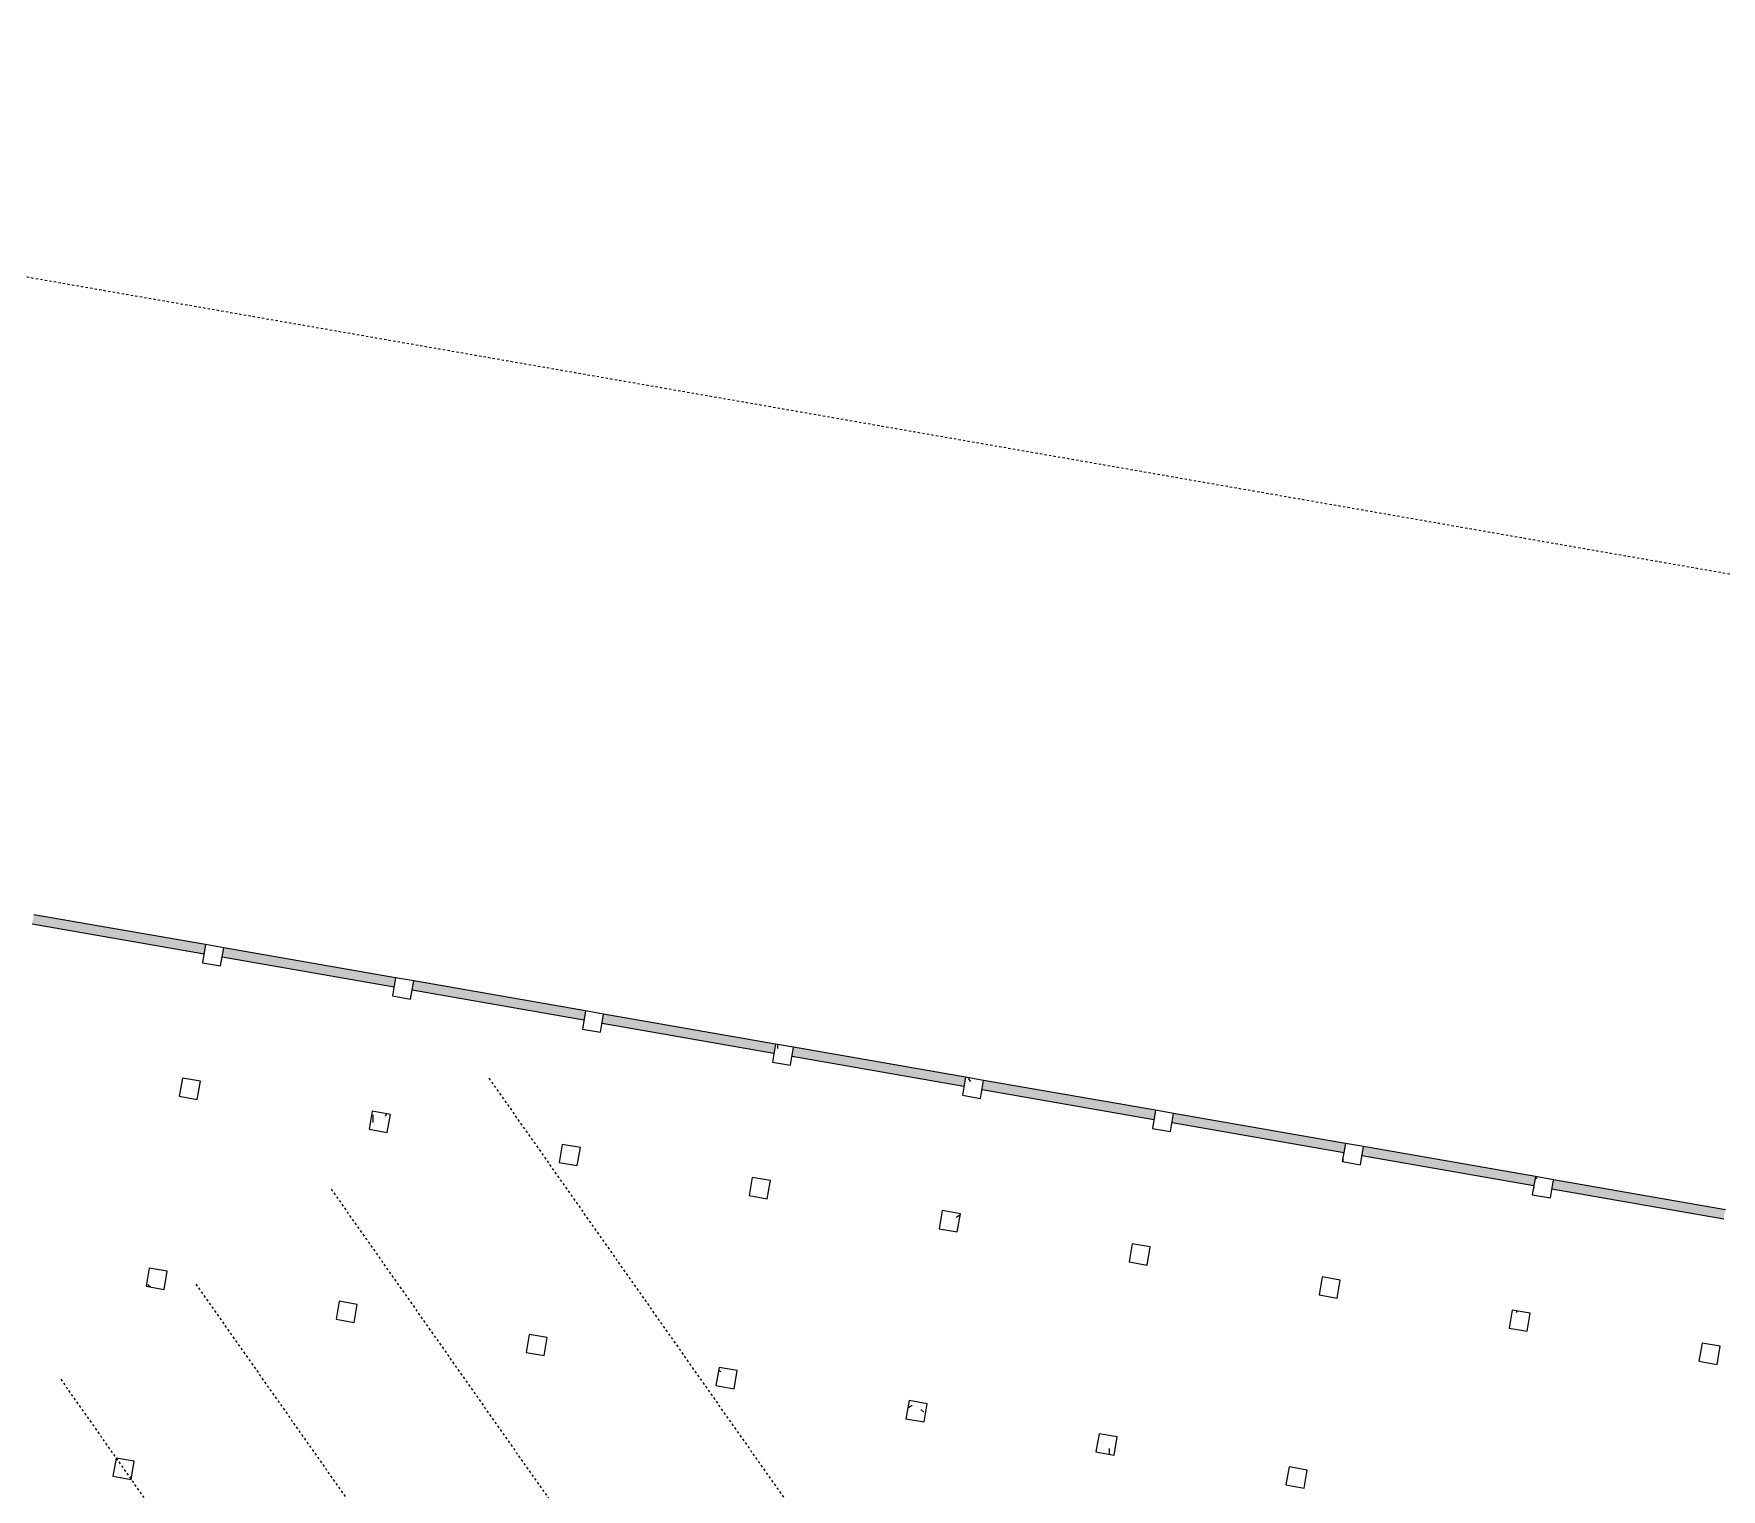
# Model space of a CAD drawing. Extents: x 274235 to 276654, y 142848 to 144425.
# Drawn here: x 275869.6 to 275943.1, y 143148.3 to 143211.7 of the extents above; entities that cross this region are included whole.
import ezdxf

# ---------------------------------------------------------------- set-up
doc = ezdxf.new("R2010")
doc.units = 0
doc.header["$LTSCALE"] = 1.5
doc.linetypes.add('ACM-G-CENTER', pattern=[50.8, 31.75, -6.35, 6.35, -6.35])
doc.layers.get('0').update_dxf_attribs({"linetype": 'CONTINUOUS', "lineweight": 0})
for name, color, linetype, lineweight in [('_ACM-A-DETL', 7, 'CONTINUOUS', 5), ('_ACM-A-GRID', 3, 'CONTINUOUS', 5), ('_ACM-A-WALL-FULL', 6, 'CONTINUOUS', 13), ('_ACM-A-WALL-PATT', 8, 'CONTINUOUS', 9), ('_ACM-S-STRU-CLOS', 5, 'CONTINUOUS', 5)]:
    doc.layers.add(name, color=color, linetype=linetype, lineweight=lineweight)

# ---------------------------------------------------------------- blocks, each defined once
blk = doc.blocks.new('M_Concrete-Rectangular-Column - 800 x 800mm-V765-B1_Working')
at = {"layer": '_ACM-A-DETL', "color": 250}
for p, q in [((400, 400), (-400, 400)), ((-400, 400), (-400, -400)), ((400, -400), (400, 400)), ((-400, -400), (400, -400))]:
    blk.add_line(p, q, dxfattribs=at)
blk = doc.blocks.new('M_Concrete-Rectangular-Column - 800 x 800mm-V810-B1_Working')
at = {"layer": '_ACM-S-STRU-CLOS'}
h = blk.add_hatch(dxfattribs=at)
h.set_pattern_fill('FP_511', color=256, style=0, pattern_type=2)
h.set_pattern_definition([(50, (-622204, -688404.6), (3643.682, -318.781), [381, -4191]), (355, (-622204, -688404.6), (-704.856, 3821.136), [304.8, -3352.8]), (100.451, (-621900.5, -688431), (2938.852, 3502.332), [323.8, -3561.801]), (46.184, (-622204, -687388.6), (5421.581, -840.856), [571.5, -6286.5]), (96.636, (-621752.3, -687458.6), (4748.05, 4948.55), [485.7, -5342.702]), (351.184, (-622204, -687388.6), (4748.1, 4948.506), [457.2, -5029.2]), (21, (-621696, -687642.6), (3032.288, -2045.304), [381, -4191]), (326, (-621696, -687642.6), (1236.042, 3683.762), [304.8, -3352.8]), (71.451, (-621443.4, -687813), (4268.343, 1638.425), [323.8, -3561.801]), (37.5, (-622204.1, -688404.6), (61.772, 1691.1008), [167.64, -3144.52, 167.64, -6601.46]), (37.5, (-622204.1, -688404.6), (61.772, 1691.1008), [-3479.8, -3235.96, 167.64, -3197.86]), (7.5, (-622204.1, -688404.6), (1336.3933, 2003.6115), [167.64, -1772.92, 167.64, -4351.02]), (7.5, (-622204.1, -688404.6), (1336.3933, 2003.6115), [-2108.2, -3068.32, 167.64, -1115.06]), (327.5, (-623337, -688404.6), (2711.8178, -114.5786), [167.64, -1102.36, -9220.2]), (327.5, (-623337, -688404.6), (2711.8178, -114.5786), [-1270, 167.64, -3794.76, -5257.8]), (327.5, (-623337, -688404.6), (2711.8178, -114.5786), [-5232.4, 167.64, -5090.16]), (317.5, (-623845, -688404.6), (2962.5856, 508.5334), [167.64, -1483.36, 167.64, -6197.6]), (317.5, (-623845, -688404.6), (2962.5856, 508.5334), [-1818.64, -2463.8, 167.64, -3566.16])])
h.paths.add_polyline_path([(400, -400), (400, 400), (-400, 400), (-400, -400)])
at = {"layer": '_ACM-A-DETL', "color": 250}
for p, q in [((400, 400), (-400, 400)), ((-400, 400), (-400, -400)), ((400, -400), (400, 400)), ((-400, -400), (400, -400))]:
    blk.add_line(p, q, dxfattribs=at)
blk = doc.blocks.new('M_Concrete-Rectangular-Column - 800 x 800mm-V862-B1_Working')
at = {"layer": '_ACM-A-DETL', "color": 250}
for p, q in [((400, 400), (-400, 400)), ((-400, 400), (-400, -400)), ((400, -400), (400, 400)), ((-400, -400), (400, -400))]:
    blk.add_line(p, q, dxfattribs=at)
blk = doc.blocks.new('M_Concrete-Rectangular-Column - 800 x 800mm-V864-B1_Working')
at = {"layer": '_ACM-S-STRU-CLOS'}
h = blk.add_hatch(dxfattribs=at)
h.set_pattern_fill('FP_543', color=256, style=0, pattern_type=2)
h.set_pattern_definition([(50, (-664204, -688404.6), (3643.682, -318.781), [381, -4191]), (355, (-664204, -688404.6), (-704.856, 3821.136), [304.8, -3352.8]), (100.451, (-663900.5, -688431), (2938.852, 3502.332), [323.8, -3561.801]), (46.184, (-664204, -687388.6), (5421.582, -840.855), [571.5, -6286.5]), (96.636, (-663752.3, -687458.6), (4748.05, 4948.55), [485.7, -5342.702]), (351.184, (-664204, -687388.6), (4748.1, 4948.506), [457.2, -5029.2]), (21, (-663696, -687642.6), (3032.288, -2045.3045), [381, -4191]), (326, (-663696, -687642.6), (1236.042, 3683.762), [304.8, -3352.8]), (71.451, (-663443.4, -687813), (4268.343, 1638.425), [323.8, -3561.801]), (37.5, (-664204.1, -688404.6), (61.772, 1691.1008), [167.64, -3144.52, 167.64, -6601.46]), (37.5, (-664204.1, -688404.6), (61.772, 1691.1008), [-3479.8, -3235.96, 167.64, -3197.86]), (7.5, (-664204.1, -688404.6), (1336.3933, 2003.6115), [167.64, -1772.92, 167.64, -4351.02]), (7.5, (-664204.1, -688404.6), (1336.3933, 2003.6115), [-2108.2, -3068.32, 167.64, -1115.06]), (327.5, (-665337, -688404.6), (2711.8178, -114.5786), [167.64, -1102.36, -9220.2]), (327.5, (-665337, -688404.6), (2711.8178, -114.5786), [-1270, 167.64, -3794.76, -5257.8]), (327.5, (-665337, -688404.6), (2711.8178, -114.5786), [-5232.4, 167.64, -5090.16]), (317.5, (-665845, -688404.6), (2962.5856, 508.5334), [167.64, -1483.36, 167.64, -6197.6]), (317.5, (-665845, -688404.6), (2962.5856, 508.5334), [-1818.64, -2463.8, 167.64, -3566.16])])
h.paths.add_polyline_path([(400, -400), (400, 400), (-400, 400), (-400, -400)])
at = {"layer": '_ACM-A-DETL', "color": 250}
for p, q in [((400, 400), (-400, 400)), ((-400, 400), (-400, -400)), ((400, -400), (400, 400)), ((-400, -400), (400, -400))]:
    blk.add_line(p, q, dxfattribs=at)
blk = doc.blocks.new('M_Concrete-Rectangular-Column - 800 x 800mm-V866-B1_Working')
at = {"layer": '_ACM-S-STRU-CLOS'}
h = blk.add_hatch(dxfattribs=at)
h.set_pattern_fill('FP_545', color=256, style=0, pattern_type=2)
h.set_pattern_definition([(50, (-655804, -688404.6), (3643.682, -318.781), [381, -4191]), (355, (-655804, -688404.6), (-704.856, 3821.136), [304.8, -3352.8]), (100.451, (-655500.5, -688431), (2938.852, 3502.332), [323.8, -3561.801]), (46.184, (-655804, -687388.6), (5421.582, -840.855), [571.5, -6286.5]), (96.636, (-655352.3, -687458.6), (4748.05, 4948.55), [485.7, -5342.702]), (351.184, (-655804, -687388.6), (4748.1, 4948.506), [457.2, -5029.2]), (21, (-655296, -687642.6), (3032.288, -2045.3045), [381, -4191]), (326, (-655296, -687642.6), (1236.042, 3683.762), [304.8, -3352.8]), (71.451, (-655043.4, -687813), (4268.343, 1638.425), [323.8, -3561.801]), (37.5, (-655804.1, -688404.6), (61.772, 1691.1008), [167.64, -3144.52, 167.64, -6601.46]), (37.5, (-655804.1, -688404.6), (61.772, 1691.1008), [-3479.8, -3235.96, 167.64, -3197.86]), (7.5, (-655804.1, -688404.6), (1336.3933, 2003.6115), [167.64, -1772.92, 167.64, -4351.02]), (7.5, (-655804.1, -688404.6), (1336.3933, 2003.6115), [-2108.2, -3068.32, 167.64, -1115.06]), (327.5, (-656937, -688404.6), (2711.8178, -114.5786), [167.64, -1102.36, -9220.2]), (327.5, (-656937, -688404.6), (2711.8178, -114.5786), [-1270, 167.64, -3794.76, -5257.8]), (327.5, (-656937, -688404.6), (2711.8178, -114.5786), [-5232.4, 167.64, -5090.16]), (317.5, (-657445, -688404.6), (2962.5856, 508.5334), [167.64, -1483.36, 167.64, -6197.6]), (317.5, (-657445, -688404.6), (2962.5856, 508.5334), [-1818.64, -2463.8, 167.64, -3566.16])])
h.paths.add_polyline_path([(400, -400), (400, 400), (-400, 400), (-400, -400)])
at = {"layer": '_ACM-A-DETL', "color": 250}
for p, q in [((400, 400), (-400, 400)), ((-400, 400), (-400, -400)), ((400, -400), (400, 400)), ((-400, -400), (400, -400))]:
    blk.add_line(p, q, dxfattribs=at)
blk = doc.blocks.new('M_Concrete-Rectangular-Column - 800 x 800mm-V868-B1_Working')
at = {"layer": '_ACM-S-STRU-CLOS'}
h = blk.add_hatch(dxfattribs=at)
h.set_pattern_fill('FP_547', color=256, style=0, pattern_type=2)
h.set_pattern_definition([(50, (-647404, -688404.6), (3643.682, -318.781), [381, -4191]), (355, (-647404, -688404.6), (-704.856, 3821.136), [304.8, -3352.8]), (100.451, (-647100.5, -688431), (2938.852, 3502.332), [323.8, -3561.801]), (46.184, (-647404, -687388.6), (5421.582, -840.855), [571.5, -6286.5]), (96.636, (-646952.3, -687458.6), (4748.05, 4948.55), [485.7, -5342.702]), (351.184, (-647404, -687388.6), (4748.1, 4948.506), [457.2, -5029.2]), (21, (-646896, -687642.6), (3032.288, -2045.3045), [381, -4191]), (326, (-646896, -687642.6), (1236.042, 3683.762), [304.8, -3352.8]), (71.451, (-646643.4, -687813), (4268.343, 1638.425), [323.8, -3561.801]), (37.5, (-647404.1, -688404.6), (61.772, 1691.1008), [167.64, -3144.52, 167.64, -6601.46]), (37.5, (-647404.1, -688404.6), (61.772, 1691.1008), [-3479.8, -3235.96, 167.64, -3197.86]), (7.5, (-647404.1, -688404.6), (1336.3933, 2003.6115), [167.64, -1772.92, 167.64, -4351.02]), (7.5, (-647404.1, -688404.6), (1336.3933, 2003.6115), [-2108.2, -3068.32, 167.64, -1115.06]), (327.5, (-648537, -688404.6), (2711.8178, -114.5786), [167.64, -1102.36, -9220.2]), (327.5, (-648537, -688404.6), (2711.8178, -114.5786), [-1270, 167.64, -3794.76, -5257.8]), (327.5, (-648537, -688404.6), (2711.8178, -114.5786), [-5232.4, 167.64, -5090.16]), (317.5, (-649045, -688404.6), (2962.5856, 508.5334), [167.64, -1483.36, 167.64, -6197.6]), (317.5, (-649045, -688404.6), (2962.5856, 508.5334), [-1818.64, -2463.8, 167.64, -3566.16])])
h.paths.add_polyline_path([(400, -400), (400, 400), (-400, 400), (-400, -400)])
at = {"layer": '_ACM-A-DETL', "color": 250}
for p, q in [((400, 400), (-400, 400)), ((-400, 400), (-400, -400)), ((400, -400), (400, 400)), ((-400, -400), (400, -400))]:
    blk.add_line(p, q, dxfattribs=at)
blk = doc.blocks.new('M_Concrete-Rectangular-Column - 800 x 800mm-V870-B1_Working')
at = {"layer": '_ACM-A-DETL', "color": 250}
for p, q in [((400, 400), (-400, 400)), ((-400, 400), (-400, -400)), ((400, -400), (400, 400)), ((-400, -400), (400, -400))]:
    blk.add_line(p, q, dxfattribs=at)
blk = doc.blocks.new('M_Concrete-Rectangular-Column - 800 x 800mm-V872-B1_Working')
at = {"layer": '_ACM-A-DETL', "color": 250}
for p, q in [((400, 400), (-400, 400)), ((-400, 400), (-400, -400)), ((400, -400), (400, 400)), ((-400, -400), (400, -400))]:
    blk.add_line(p, q, dxfattribs=at)
blk = doc.blocks.new('M_Concrete-Rectangular-Column - 800 x 800mm-V924-B1_Working')
at = {"layer": '_ACM-A-DETL', "color": 250}
for p, q in [((400, 400), (-400, 400)), ((-400, 400), (-400, -400)), ((400, -400), (400, 400)), ((-400, -400), (400, -400))]:
    blk.add_line(p, q, dxfattribs=at)
blk = doc.blocks.new('M_Concrete-Rectangular-Column - 800 x 800mm-V928-B1_Working')
at = {"layer": '_ACM-S-STRU-CLOS'}
h = blk.add_hatch(dxfattribs=at)
h.set_pattern_fill('FP_583', color=256, style=0, pattern_type=2)
h.set_pattern_definition([(50, (-689404, -696804.6), (3643.682, -318.781), [381, -4191]), (355, (-689404, -696804.6), (-704.856, 3821.136), [304.8, -3352.8]), (100.451, (-689100.5, -696831), (2938.852, 3502.332), [323.8, -3561.801]), (46.184, (-689404, -695788.6), (5421.582, -840.855), [571.5, -6286.5]), (96.636, (-688952.3, -695858.6), (4748.05, 4948.551), [485.7, -5342.702]), (351.184, (-689404, -695788.6), (4748.1, 4948.506), [457.2, -5029.2]), (21, (-688896, -696042.6), (3032.288, -2045.3045), [381, -4191]), (326, (-688896, -696042.6), (1236.042, 3683.762), [304.8, -3352.8]), (71.451, (-688643.4, -696213), (4268.343, 1638.425), [323.8, -3561.801]), (37.5, (-689404.1, -696804.6), (61.772, 1691.1008), [167.64, -3144.52, 167.64, -6601.46]), (37.5, (-689404.1, -696804.6), (61.772, 1691.1008), [-3479.8, -3235.96, 167.64, -3197.86]), (7.5, (-689404.1, -696804.6), (1336.3933, 2003.6115), [167.64, -1772.92, 167.64, -4351.02]), (7.5, (-689404.1, -696804.6), (1336.3933, 2003.6115), [-2108.2, -3068.32, 167.64, -1115.06]), (327.5, (-690537, -696804.6), (2711.8178, -114.5786), [167.64, -1102.36, -9220.2]), (327.5, (-690537, -696804.6), (2711.8178, -114.5786), [-1270, 167.64, -3794.76, -5257.8]), (327.5, (-690537, -696804.6), (2711.8178, -114.5786), [-5232.4, 167.64, -5090.16]), (317.5, (-691045, -696804.6), (2962.5856, 508.5334), [167.64, -1483.36, 167.64, -6197.6]), (317.5, (-691045, -696804.6), (2962.5856, 508.5334), [-1818.64, -2463.8, 167.64, -3566.16])])
h.paths.add_polyline_path([(400, -400), (400, 400), (-400, 400), (-400, -400)])
at = {"layer": '_ACM-A-DETL', "color": 250}
for p, q in [((400, 400), (-400, 400)), ((-400, 400), (-400, -400)), ((400, -400), (400, 400)), ((-400, -400), (400, -400))]:
    blk.add_line(p, q, dxfattribs=at)
blk = doc.blocks.new('M_Concrete-Rectangular-Column - 800 x 800mm-V929-B1_Working')
at = {"layer": '_ACM-S-STRU-CLOS'}
h = blk.add_hatch(dxfattribs=at)
h.set_pattern_fill('FP_584', color=256, style=0, pattern_type=2)
h.set_pattern_definition([(50, (-681004, -696804.6), (3643.682, -318.781), [381, -4191]), (355, (-681004, -696804.6), (-704.856, 3821.136), [304.8, -3352.8]), (100.451, (-680700.5, -696831), (2938.852, 3502.332), [323.8, -3561.801]), (46.184, (-681004, -695788.6), (5421.582, -840.855), [571.5, -6286.5]), (96.636, (-680552.3, -695858.6), (4748.05, 4948.551), [485.7, -5342.702]), (351.184, (-681004, -695788.6), (4748.1, 4948.506), [457.2, -5029.2]), (21, (-680496, -696042.6), (3032.288, -2045.3045), [381, -4191]), (326, (-680496, -696042.6), (1236.042, 3683.762), [304.8, -3352.8]), (71.451, (-680243.4, -696213), (4268.343, 1638.425), [323.8, -3561.801]), (37.5, (-681004.1, -696804.6), (61.772, 1691.1008), [167.64, -3144.52, 167.64, -6601.46]), (37.5, (-681004.1, -696804.6), (61.772, 1691.1008), [-3479.8, -3235.96, 167.64, -3197.86]), (7.5, (-681004.1, -696804.6), (1336.3933, 2003.6115), [167.64, -1772.92, 167.64, -4351.02]), (7.5, (-681004.1, -696804.6), (1336.3933, 2003.6115), [-2108.2, -3068.32, 167.64, -1115.06]), (327.5, (-682137, -696804.6), (2711.8178, -114.5786), [167.64, -1102.36, -9220.2]), (327.5, (-682137, -696804.6), (2711.8178, -114.5786), [-1270, 167.64, -3794.76, -5257.8]), (327.5, (-682137, -696804.6), (2711.8178, -114.5786), [-5232.4, 167.64, -5090.16]), (317.5, (-682645, -696804.6), (2962.5856, 508.5334), [167.64, -1483.36, 167.64, -6197.6]), (317.5, (-682645, -696804.6), (2962.5856, 508.5334), [-1818.64, -2463.8, 167.64, -3566.16])])
h.paths.add_polyline_path([(400, -400), (400, 400), (-400, 400), (-400, -400)])
at = {"layer": '_ACM-A-DETL', "color": 250}
for p, q in [((400, 400), (-400, 400)), ((-400, 400), (-400, -400)), ((400, -400), (400, 400)), ((-400, -400), (400, -400))]:
    blk.add_line(p, q, dxfattribs=at)
blk = doc.blocks.new('M_Concrete-Rectangular-Column - 800 x 800mm-V930-B1_Working')
at = {"layer": '_ACM-A-DETL', "color": 250}
for p, q in [((400, 400), (-400, 400)), ((-400, 400), (-400, -400)), ((400, -400), (400, 400)), ((-400, -400), (400, -400))]:
    blk.add_line(p, q, dxfattribs=at)
blk = doc.blocks.new('M_Concrete-Rectangular-Column - 800 x 800mm-V931-B1_Working')
at = {"layer": '_ACM-A-DETL', "color": 250}
for p, q in [((400, 400), (-400, 400)), ((-400, 400), (-400, -400)), ((400, -400), (400, 400)), ((-400, -400), (400, -400))]:
    blk.add_line(p, q, dxfattribs=at)
blk = doc.blocks.new('M_Concrete-Rectangular-Column - 800 x 800mm-V932-B1_Working')
at = {"layer": '_ACM-S-STRU-CLOS'}
h = blk.add_hatch(dxfattribs=at)
h.set_pattern_fill('FP_585', color=256, style=0, pattern_type=2)
h.set_pattern_definition([(50, (-655804, -696804.6), (3643.682, -318.781), [381, -4191]), (355, (-655804, -696804.6), (-704.856, 3821.136), [304.8, -3352.8]), (100.451, (-655500.5, -696831), (2938.852, 3502.332), [323.8, -3561.801]), (46.184, (-655804, -695788.6), (5421.582, -840.855), [571.5, -6286.5]), (96.636, (-655352.3, -695858.6), (4748.05, 4948.55), [485.7, -5342.702]), (351.184, (-655804, -695788.6), (4748.1, 4948.506), [457.2, -5029.2]), (21, (-655296, -696042.6), (3032.288, -2045.3045), [381, -4191]), (326, (-655296, -696042.6), (1236.042, 3683.762), [304.8, -3352.8]), (71.451, (-655043.4, -696213), (4268.343, 1638.425), [323.8, -3561.801]), (37.5, (-655804.1, -696804.6), (61.772, 1691.1008), [167.64, -3144.52, 167.64, -6601.46]), (37.5, (-655804.1, -696804.6), (61.772, 1691.1008), [-3479.8, -3235.96, 167.64, -3197.86]), (7.5, (-655804.1, -696804.6), (1336.3933, 2003.6115), [167.64, -1772.92, 167.64, -4351.02]), (7.5, (-655804.1, -696804.6), (1336.3933, 2003.6115), [-2108.2, -3068.32, 167.64, -1115.06]), (327.5, (-656937, -696804.6), (2711.8178, -114.5786), [167.64, -1102.36, -9220.2]), (327.5, (-656937, -696804.6), (2711.8178, -114.5786), [-1270, 167.64, -3794.76, -5257.8]), (327.5, (-656937, -696804.6), (2711.8178, -114.5786), [-5232.4, 167.64, -5090.16]), (317.5, (-657445, -696804.6), (2962.5856, 508.5334), [167.64, -1483.36, 167.64, -6197.6]), (317.5, (-657445, -696804.6), (2962.5856, 508.5334), [-1818.64, -2463.8, 167.64, -3566.16])])
h.paths.add_polyline_path([(400, -400), (400, 400), (-400, 400), (-400, -400)])
at = {"layer": '_ACM-A-DETL', "color": 250}
for p, q in [((400, 400), (-400, 400)), ((-400, 400), (-400, -400)), ((400, -400), (400, 400)), ((-400, -400), (400, -400))]:
    blk.add_line(p, q, dxfattribs=at)
blk = doc.blocks.new('M_Concrete-Rectangular-Column - 800 x 800mm-V933-B1_Working')
at = {"layer": '_ACM-A-DETL', "color": 250}
for p, q in [((400, 400), (-400, 400)), ((-400, 400), (-400, -400)), ((400, -400), (400, 400)), ((-400, -400), (400, -400))]:
    blk.add_line(p, q, dxfattribs=at)
blk = doc.blocks.new('M_Concrete-Rectangular-Column - 800 x 800mm-V934-B1_Working')
at = {"layer": '_ACM-A-DETL', "color": 250}
for p, q in [((400, 400), (-400, 400)), ((-400, 400), (-400, -400)), ((400, -400), (400, 400)), ((-400, -400), (400, -400))]:
    blk.add_line(p, q, dxfattribs=at)
blk = doc.blocks.new('M_Concrete-Rectangular-Column - 800 x 800mm-V935-B1_Working')
at = {"layer": '_ACM-S-STRU-CLOS'}
h = blk.add_hatch(dxfattribs=at)
h.set_pattern_fill('FP_586', color=256, style=0, pattern_type=2)
h.set_pattern_definition([(50, (-630604, -696804.6), (3643.682, -318.781), [381, -4191]), (355, (-630604, -696804.6), (-704.856, 3821.136), [304.8, -3352.8]), (100.451, (-630300.5, -696831), (2938.852, 3502.332), [323.8, -3561.801]), (46.184, (-630604, -695788.6), (5421.582, -840.855), [571.5, -6286.5]), (96.636, (-630152.3, -695858.6), (4748.05, 4948.55), [485.7, -5342.702]), (351.184, (-630604, -695788.6), (4748.1, 4948.506), [457.2, -5029.2]), (21, (-630096, -696042.6), (3032.288, -2045.304), [381, -4191]), (326, (-630096, -696042.6), (1236.042, 3683.762), [304.8, -3352.8]), (71.451, (-629843.4, -696213), (4268.343, 1638.425), [323.8, -3561.801]), (37.5, (-630604.1, -696804.6), (61.772, 1691.1008), [167.64, -3144.52, 167.64, -6601.46]), (37.5, (-630604.1, -696804.6), (61.772, 1691.1008), [-3479.8, -3235.96, 167.64, -3197.86]), (7.5, (-630604.1, -696804.6), (1336.3933, 2003.6115), [167.64, -1772.92, 167.64, -4351.02]), (7.5, (-630604.1, -696804.6), (1336.3933, 2003.6115), [-2108.2, -3068.32, 167.64, -1115.06]), (327.5, (-631737, -696804.6), (2711.8178, -114.5786), [167.64, -1102.36, -9220.2]), (327.5, (-631737, -696804.6), (2711.8178, -114.5786), [-1270, 167.64, -3794.76, -5257.8]), (327.5, (-631737, -696804.6), (2711.8178, -114.5786), [-5232.4, 167.64, -5090.16]), (317.5, (-632245, -696804.6), (2962.5856, 508.5334), [167.64, -1483.36, 167.64, -6197.6]), (317.5, (-632245, -696804.6), (2962.5856, 508.5334), [-1818.64, -2463.8, 167.64, -3566.16])])
h.paths.add_polyline_path([(400, -400), (400, 400), (-400, 400), (-400, -400)])
at = {"layer": '_ACM-A-DETL', "color": 250}
for p, q in [((400, 400), (-400, 400)), ((-400, 400), (-400, -400)), ((400, -400), (400, 400)), ((-400, -400), (400, -400))]:
    blk.add_line(p, q, dxfattribs=at)
blk = doc.blocks.new('M_Concrete-Rectangular-Column - 800 x 800mm-V941-B1_Working')
at = {"layer": '_ACM-A-DETL', "color": 250}
for p, q in [((400, 400), (-400, 400)), ((-400, 400), (-400, -400)), ((400, -400), (400, 400)), ((-400, -400), (400, -400))]:
    blk.add_line(p, q, dxfattribs=at)
blk = doc.blocks.new('M_Concrete-Rectangular-Column - 800 x 800mm-V946-B1_Working')
at = {"layer": '_ACM-S-STRU-CLOS'}
h = blk.add_hatch(dxfattribs=at)
h.set_pattern_fill('FP_592', color=256, style=0, pattern_type=2)
h.set_pattern_definition([(50, (-681004, -702704.6), (3643.682, -318.781), [381, -4191]), (355, (-681004, -702704.6), (-704.856, 3821.136), [304.8, -3352.8]), (100.451, (-680700.5, -702731), (2938.852, 3502.332), [323.8, -3561.801]), (46.184, (-681004, -701688.6), (5421.582, -840.855), [571.5, -6286.5]), (96.636, (-680552.3, -701758.6), (4748.05, 4948.551), [485.7, -5342.702]), (351.184, (-681004, -701688.6), (4748.1, 4948.506), [457.2, -5029.2]), (21, (-680496, -701942.6), (3032.288, -2045.3045), [381, -4191]), (326, (-680496, -701942.6), (1236.042, 3683.762), [304.8, -3352.8]), (71.451, (-680243.4, -702113), (4268.343, 1638.425), [323.8, -3561.801]), (37.5, (-681004.1, -702704.6), (61.772, 1691.1008), [167.64, -3144.52, 167.64, -6601.46]), (37.5, (-681004.1, -702704.6), (61.772, 1691.1008), [-3479.8, -3235.96, 167.64, -3197.86]), (7.5, (-681004.1, -702704.6), (1336.3933, 2003.6115), [167.64, -1772.92, 167.64, -4351.02]), (7.5, (-681004.1, -702704.6), (1336.3933, 2003.6115), [-2108.2, -3068.32, 167.64, -1115.06]), (327.5, (-682137, -702704.6), (2711.8178, -114.5786), [167.64, -1102.36, -9220.2]), (327.5, (-682137, -702704.6), (2711.8178, -114.5786), [-1270, 167.64, -3794.76, -5257.8]), (327.5, (-682137, -702704.6), (2711.8178, -114.5786), [-5232.4, 167.64, -5090.16]), (317.5, (-682645, -702704.6), (2962.5856, 508.5334), [167.64, -1483.36, 167.64, -6197.6]), (317.5, (-682645, -702704.6), (2962.5856, 508.5334), [-1818.64, -2463.8, 167.64, -3566.16])])
h.paths.add_polyline_path([(400, -400), (400, 400), (-400, 400), (-400, -400)])
at = {"layer": '_ACM-A-DETL', "color": 250}
for p, q in [((400, 400), (-400, 400)), ((-400, 400), (-400, -400)), ((400, -400), (400, 400)), ((-400, -400), (400, -400))]:
    blk.add_line(p, q, dxfattribs=at)
blk = doc.blocks.new('M_Concrete-Rectangular-Column - 800 x 800mm-V947-B1_Working')
at = {"layer": '_ACM-S-STRU-CLOS'}
h = blk.add_hatch(dxfattribs=at)
h.set_pattern_fill('FP_593', color=256, style=0, pattern_type=2)
h.set_pattern_definition([(50, (-672604, -702704.6), (3643.682, -318.781), [381, -4191]), (355, (-672604, -702704.6), (-704.856, 3821.136), [304.8, -3352.8]), (100.451, (-672300.5, -702731), (2938.852, 3502.332), [323.8, -3561.801]), (46.184, (-672604, -701688.6), (5421.582, -840.855), [571.5, -6286.5]), (96.636, (-672152.3, -701758.6), (4748.05, 4948.551), [485.7, -5342.702]), (351.184, (-672604, -701688.6), (4748.1, 4948.506), [457.2, -5029.2]), (21, (-672096, -701942.6), (3032.288, -2045.3045), [381, -4191]), (326, (-672096, -701942.6), (1236.042, 3683.762), [304.8, -3352.8]), (71.451, (-671843.4, -702113), (4268.343, 1638.425), [323.8, -3561.801]), (37.5, (-672604.1, -702704.6), (61.772, 1691.1008), [167.64, -3144.52, 167.64, -6601.46]), (37.5, (-672604.1, -702704.6), (61.772, 1691.1008), [-3479.8, -3235.96, 167.64, -3197.86]), (7.5, (-672604.1, -702704.6), (1336.3933, 2003.6115), [167.64, -1772.92, 167.64, -4351.02]), (7.5, (-672604.1, -702704.6), (1336.3933, 2003.6115), [-2108.2, -3068.32, 167.64, -1115.06]), (327.5, (-673737, -702704.6), (2711.8178, -114.5786), [167.64, -1102.36, -9220.2]), (327.5, (-673737, -702704.6), (2711.8178, -114.5786), [-1270, 167.64, -3794.76, -5257.8]), (327.5, (-673737, -702704.6), (2711.8178, -114.5786), [-5232.4, 167.64, -5090.16]), (317.5, (-674245, -702704.6), (2962.5856, 508.5334), [167.64, -1483.36, 167.64, -6197.6]), (317.5, (-674245, -702704.6), (2962.5856, 508.5334), [-1818.64, -2463.8, 167.64, -3566.16])])
h.paths.add_polyline_path([(400, -400), (400, 400), (-400, 400), (-400, -400)])
at = {"layer": '_ACM-A-DETL', "color": 250}
for p, q in [((400, 400), (-400, 400)), ((-400, 400), (-400, -400)), ((400, -400), (400, 400)), ((-400, -400), (400, -400))]:
    blk.add_line(p, q, dxfattribs=at)
blk = doc.blocks.new('M_Concrete-Rectangular-Column - 800 x 800mm-V948-B1_Working')
at = {"layer": '_ACM-A-DETL', "color": 250}
for p, q in [((400, 400), (-400, 400)), ((-400, 400), (-400, -400)), ((400, -400), (400, 400)), ((-400, -400), (400, -400))]:
    blk.add_line(p, q, dxfattribs=at)
blk = doc.blocks.new('M_Concrete-Rectangular-Column - 800 x 800mm-V949-B1_Working')
at = {"layer": '_ACM-S-STRU-CLOS'}
h = blk.add_hatch(dxfattribs=at)
h.set_pattern_fill('FP_594', color=256, style=0, pattern_type=2)
h.set_pattern_definition([(50, (-655804, -702704.6), (3643.682, -318.781), [381, -4191]), (355, (-655804, -702704.6), (-704.856, 3821.136), [304.8, -3352.8]), (100.451, (-655500.5, -702731), (2938.852, 3502.332), [323.8, -3561.801]), (46.184, (-655804, -701688.6), (5421.582, -840.855), [571.5, -6286.5]), (96.636, (-655352.3, -701758.6), (4748.05, 4948.55), [485.7, -5342.702]), (351.184, (-655804, -701688.6), (4748.1, 4948.506), [457.2, -5029.2]), (21, (-655296, -701942.6), (3032.288, -2045.3045), [381, -4191]), (326, (-655296, -701942.6), (1236.042, 3683.762), [304.8, -3352.8]), (71.451, (-655043.4, -702113), (4268.343, 1638.425), [323.8, -3561.801]), (37.5, (-655804.1, -702704.6), (61.772, 1691.1008), [167.64, -3144.52, 167.64, -6601.46]), (37.5, (-655804.1, -702704.6), (61.772, 1691.1008), [-3479.8, -3235.96, 167.64, -3197.86]), (7.5, (-655804.1, -702704.6), (1336.3933, 2003.6115), [167.64, -1772.92, 167.64, -4351.02]), (7.5, (-655804.1, -702704.6), (1336.3933, 2003.6115), [-2108.2, -3068.32, 167.64, -1115.06]), (327.5, (-656937, -702704.6), (2711.8178, -114.5786), [167.64, -1102.36, -9220.2]), (327.5, (-656937, -702704.6), (2711.8178, -114.5786), [-1270, 167.64, -3794.76, -5257.8]), (327.5, (-656937, -702704.6), (2711.8178, -114.5786), [-5232.4, 167.64, -5090.16]), (317.5, (-657445, -702704.6), (2962.5856, 508.5334), [167.64, -1483.36, 167.64, -6197.6]), (317.5, (-657445, -702704.6), (2962.5856, 508.5334), [-1818.64, -2463.8, 167.64, -3566.16])])
h.paths.add_polyline_path([(400, -400), (400, 400), (-400, 400), (-400, -400)])
at = {"layer": '_ACM-A-DETL', "color": 250}
for p, q in [((400, 400), (-400, 400)), ((-400, 400), (-400, -400)), ((400, -400), (400, 400)), ((-400, -400), (400, -400))]:
    blk.add_line(p, q, dxfattribs=at)
blk = doc.blocks.new('M_Concrete-Rectangular-Column - 800 x 800mm-V950-B1_Working')
at = {"layer": '_ACM-S-STRU-CLOS'}
h = blk.add_hatch(dxfattribs=at)
h.set_pattern_fill('FP_595', color=256, style=0, pattern_type=2)
h.set_pattern_definition([(50, (-647404, -702704.6), (3643.682, -318.781), [381, -4191]), (355, (-647404, -702704.6), (-704.856, 3821.136), [304.8, -3352.8]), (100.451, (-647100.5, -702731), (2938.852, 3502.332), [323.8, -3561.801]), (46.184, (-647404, -701688.6), (5421.582, -840.855), [571.5, -6286.5]), (96.636, (-646952.3, -701758.6), (4748.05, 4948.55), [485.7, -5342.702]), (351.184, (-647404, -701688.6), (4748.1, 4948.506), [457.2, -5029.2]), (21, (-646896, -701942.6), (3032.288, -2045.3045), [381, -4191]), (326, (-646896, -701942.6), (1236.042, 3683.762), [304.8, -3352.8]), (71.451, (-646643.4, -702113), (4268.343, 1638.425), [323.8, -3561.801]), (37.5, (-647404.1, -702704.6), (61.772, 1691.1008), [167.64, -3144.52, 167.64, -6601.46]), (37.5, (-647404.1, -702704.6), (61.772, 1691.1008), [-3479.8, -3235.96, 167.64, -3197.86]), (7.5, (-647404.1, -702704.6), (1336.3933, 2003.6115), [167.64, -1772.92, 167.64, -4351.02]), (7.5, (-647404.1, -702704.6), (1336.3933, 2003.6115), [-2108.2, -3068.32, 167.64, -1115.06]), (327.5, (-648537, -702704.6), (2711.8178, -114.5786), [167.64, -1102.36, -9220.2]), (327.5, (-648537, -702704.6), (2711.8178, -114.5786), [-1270, 167.64, -3794.76, -5257.8]), (327.5, (-648537, -702704.6), (2711.8178, -114.5786), [-5232.4, 167.64, -5090.16]), (317.5, (-649045, -702704.6), (2962.5856, 508.5334), [167.64, -1483.36, 167.64, -6197.6]), (317.5, (-649045, -702704.6), (2962.5856, 508.5334), [-1818.64, -2463.8, 167.64, -3566.16])])
h.paths.add_polyline_path([(400, -400), (400, 400), (-400, 400), (-400, -400)])
at = {"layer": '_ACM-A-DETL', "color": 250}
for p, q in [((400, 400), (-400, 400)), ((-400, 400), (-400, -400)), ((400, -400), (400, 400)), ((-400, -400), (400, -400))]:
    blk.add_line(p, q, dxfattribs=at)
blk = doc.blocks.new('M_Concrete-Rectangular-Column - 800 x 800mm-V951-B1_Working')
at = {"layer": '_ACM-A-DETL', "color": 250}
for p, q in [((400, 400), (-400, 400)), ((-400, 400), (-400, -400)), ((400, -400), (400, 400)), ((-400, -400), (400, -400))]:
    blk.add_line(p, q, dxfattribs=at)
blk = doc.blocks.new('M_Concrete-Rectangular-Column - 800 x 800mm-V952-B1_Working')
at = {"layer": '_ACM-A-DETL', "color": 250}
for p, q in [((400, 400), (-400, 400)), ((-400, 400), (-400, -400)), ((400, -400), (400, 400)), ((-400, -400), (400, -400))]:
    blk.add_line(p, q, dxfattribs=at)
blk = doc.blocks.new('BASEMENT20250512')
at = {"layer": '_ACM-A-WALL-PATT', "lineweight": 5}
h = blk.add_hatch(color=256, dxfattribs=at)
h.paths.add_polyline_path([(728604.1244, 702704.5655), (728604.114, 703104.5655), (723404.1245, 703104.5655), (723404.1245, 702704.5655)])
h.paths.add_polyline_path([(722604.1245, 702704.5655), (722604.1245, 703104.5655), (715004.1245, 703104.5655), (715004.1245, 702704.5655)])
h.paths.add_polyline_path([(714204.1245, 702704.5655), (714204.1245, 703104.5655), (706604.1245, 703104.5655), (706604.1245, 702704.5655)])
h.paths.add_polyline_path([(703703.471, 702704.5655), (705804.1245, 702704.5655), (705804.1245, 703104.5655), (698204.1245, 703104.5655), (698204.1245, 702704.5655)])
h.paths.add_polyline_path([(697404.1245, 702704.5655), (697404.1245, 703104.5655), (689804.1246, 703104.5655), (689804.1246, 702704.5655)])
h.paths.add_polyline_path([(689004.1246, 702704.5655), (689004.1246, 703104.5655), (681404.1246, 703104.5655), (681404.1246, 702704.5655)])
h.paths.add_polyline_path([(680604.1246, 702704.5655), (680604.1246, 703104.5655), (673004.1246, 703104.5655), (673004.1246, 702704.5655)])
h.paths.add_polyline_path([(672204.1246, 702704.5655), (672204.1246, 703104.5655), (664604.1246, 703104.5655), (664604.1246, 702704.5655), (667831.0494, 702704.5655)])
h.paths.add_polyline_path([(663804.1246, 702704.5655), (663804.1246, 703104.5655), (656204.1247, 703104.5655), (656204.1247, 702704.5655)])
h.paths.add_polyline_path([(655404.1247, 702704.5655), (655404.1247, 703104.5655), (647804.1247, 703104.5655), (647804.1247, 702704.5655)])
h.paths.add_polyline_path([(647004.1247, 702704.5655), (647004.1247, 703104.5655), (639404.1247, 703104.5655), (639404.1247, 702704.5655)])
h.paths.add_polyline_path([(638604.1247, 702704.5655), (638604.1247, 703104.5655), (631004.1248, 703104.5655), (631004.1248, 702704.5655), (631958.6279, 702704.5655)])
h.paths.add_polyline_path([(630204.1248, 702704.5655), (630204.1248, 703104.5655), (622604.1248, 703104.5655), (622604.1248, 702704.5655)])
h.paths.add_polyline_path([(621804.1248, 702704.5655), (621804.1248, 703104.5655), (614204.1248, 703104.5655), (614204.1248, 702704.5655)])
h.paths.add_polyline_path([(613404.1248, 702704.5655), (613404.1248, 703104.5655), (605804.1249, 703104.5655), (605804.1249, 702704.5655)])
h.paths.add_polyline_path([(605004.1249, 702704.5655), (605004.1249, 703104.5655), (597404.1249, 703104.5655), (597404.1249, 702704.5655)])
h.paths.add_polyline_path([(596086.2063, 702704.5655), (596604.1249, 702704.5655), (596604.1249, 703104.5655), (589004.1249, 703104.5655), (589004.1249, 702704.5655)])
h.paths.add_polyline_path([(581683.2371, 702704.5655), (588204.1249, 702704.5655), (588204.1249, 703104.5655), (581683.2371, 703104.5655), (581683.2371, 703083.2914)])
at = {"layer": '_ACM-A-GRID', "linetype": 'ACM-G-CENTER'}
blk.add_line((1114634.7032, 730404.5654), (547415.2253, 730404.5654), dxfattribs=at)
at = {"layer": '_ACM-A-WALL-FULL', "lineweight": 9}
for p, q in [((621804.1248, 703104.5655), (614204.1248, 703104.5655)), ((630204.1248, 703104.5655), (622604.1248, 703104.5655)), ((638604.1247, 703104.5655), (631004.1248, 703104.5655)), ((647004.1247, 703104.5655), (639404.1247, 703104.5655)), ((655404.1247, 703104.5655), (647804.1247, 703104.5655)), ((663804.1246, 703104.5655), (656204.1247, 703104.5655)), ((672204.1246, 703104.5655), (664604.1246, 703104.5655)), ((680604.1246, 703104.5655), (673004.1246, 703104.5655)), ((689004.1246, 703104.5655), (681404.1246, 703104.5655)), ((614204.1248, 702704.5655), (621804.1248, 702704.5655)), ((622604.1248, 702704.5655), (630204.1248, 702704.5655)), ((631004.1248, 702704.5655), (638604.1247, 702704.5655)), ((639404.1247, 702704.5655), (647004.1247, 702704.5655)), ((647804.1247, 702704.5655), (655404.1247, 702704.5655)), ((656204.1247, 702704.5655), (663804.1246, 702704.5655)), ((664604.1246, 702704.5655), (672204.1246, 702704.5655)), ((673004.1246, 702704.5655), (680604.1246, 702704.5655)), ((681404.1246, 702704.5655), (689004.1246, 702704.5655))]:
    blk.add_line(p, q, dxfattribs=at)
at = {"layer": '_ACM-S-STRU-CLOS'}
for name, p in [('M_Concrete-Rectangular-Column - 800 x 800mm-V941-B1_Working', (622204.1248, 702704.5655)), ('M_Concrete-Rectangular-Column - 800 x 800mm-V952-B1_Working', (630604.1248, 702704.5655)), ('M_Concrete-Rectangular-Column - 800 x 800mm-V951-B1_Working', (639004.1247, 702704.5655)), ('M_Concrete-Rectangular-Column - 800 x 800mm-V950-B1_Working', (647404.1247, 702704.5655)), ('M_Concrete-Rectangular-Column - 800 x 800mm-V949-B1_Working', (655804.1247, 702704.5655)), ('M_Concrete-Rectangular-Column - 800 x 800mm-V948-B1_Working', (664204.1246, 702704.5655)), ('M_Concrete-Rectangular-Column - 800 x 800mm-V947-B1_Working', (672604.1246, 702704.5655)), ('M_Concrete-Rectangular-Column - 800 x 800mm-V946-B1_Working', (681004.1246, 702704.5655)), ('M_Concrete-Rectangular-Column - 800 x 800mm-V924-B1_Working', (622204.1248, 696804.5655)), ('M_Concrete-Rectangular-Column - 800 x 800mm-V935-B1_Working', (630604.1248, 696804.5655)), ('M_Concrete-Rectangular-Column - 800 x 800mm-V934-B1_Working', (639004.1247, 696804.5655)), ('M_Concrete-Rectangular-Column - 800 x 800mm-V933-B1_Working', (647404.1247, 696804.5655)), ('M_Concrete-Rectangular-Column - 800 x 800mm-V932-B1_Working', (655804.1247, 696804.5655)), ('M_Concrete-Rectangular-Column - 800 x 800mm-V931-B1_Working', (664204.1246, 696804.5655)), ('M_Concrete-Rectangular-Column - 800 x 800mm-V930-B1_Working', (672604.1246, 696804.5655)), ('M_Concrete-Rectangular-Column - 800 x 800mm-V929-B1_Working', (681004.1246, 696804.5655)), ('M_Concrete-Rectangular-Column - 800 x 800mm-V928-B1_Working', (689404.1246, 696804.5655)), ('M_Concrete-Rectangular-Column - 800 x 800mm-V810-B1_Working', (622204.1248, 688404.5655)), ('M_Concrete-Rectangular-Column - 800 x 800mm-V872-B1_Working', (630604.1248, 688404.5655)), ('M_Concrete-Rectangular-Column - 800 x 800mm-V870-B1_Working', (639004.1247, 688404.5655)), ('M_Concrete-Rectangular-Column - 800 x 800mm-V868-B1_Working', (647404.1247, 688404.5655)), ('M_Concrete-Rectangular-Column - 800 x 800mm-V866-B1_Working', (655804.1247, 688404.5655)), ('M_Concrete-Rectangular-Column - 800 x 800mm-V864-B1_Working', (664204.1246, 688404.5655)), ('M_Concrete-Rectangular-Column - 800 x 800mm-V862-B1_Working', (672604.1246, 688404.5655)), ('M_Concrete-Rectangular-Column - 800 x 800mm-V765-B1_Working', (622204.1248, 680004.5655))]:
    blk.add_blockref(name, p, dxfattribs=at)
blk = doc.blocks.new('5f0512')
at = {"layer": '_ACM-A-GRID', "linetype": 'ACM-G-CENTER'}
for p, q in [((114430.5798, 0), (-445109.3669, 0)), ((-365243.5584, -30912.3708), (-300020.6916, -96135.2377)), ((-371183.2554, -36852.0678), (-305960.3885, -102074.9347)), ((-376274.4242, -41943.2366), (-311051.5574, -107166.1035)), ((-381365.593, -47034.4054), (-316142.7262, -112257.2723))]:
    blk.add_line(p, q, dxfattribs=at)

msp = doc.modelspace()

# ---------------------------------------------------------------- block references
at = {"xscale": 0.0009999999999999994, "yscale": 0.001, "zscale": 0.001, "rotation": 350.1075696352769}
msp.add_blockref('BASEMENT20250512', (275143.722, 142586.221), dxfattribs=at)

# ---------------------------------------------------------------- next in the draw order: block references
msp.add_blockref('5f0512', (276254.538, 143133.932), dxfattribs=at)

doc.saveas('drawing.dxf')
